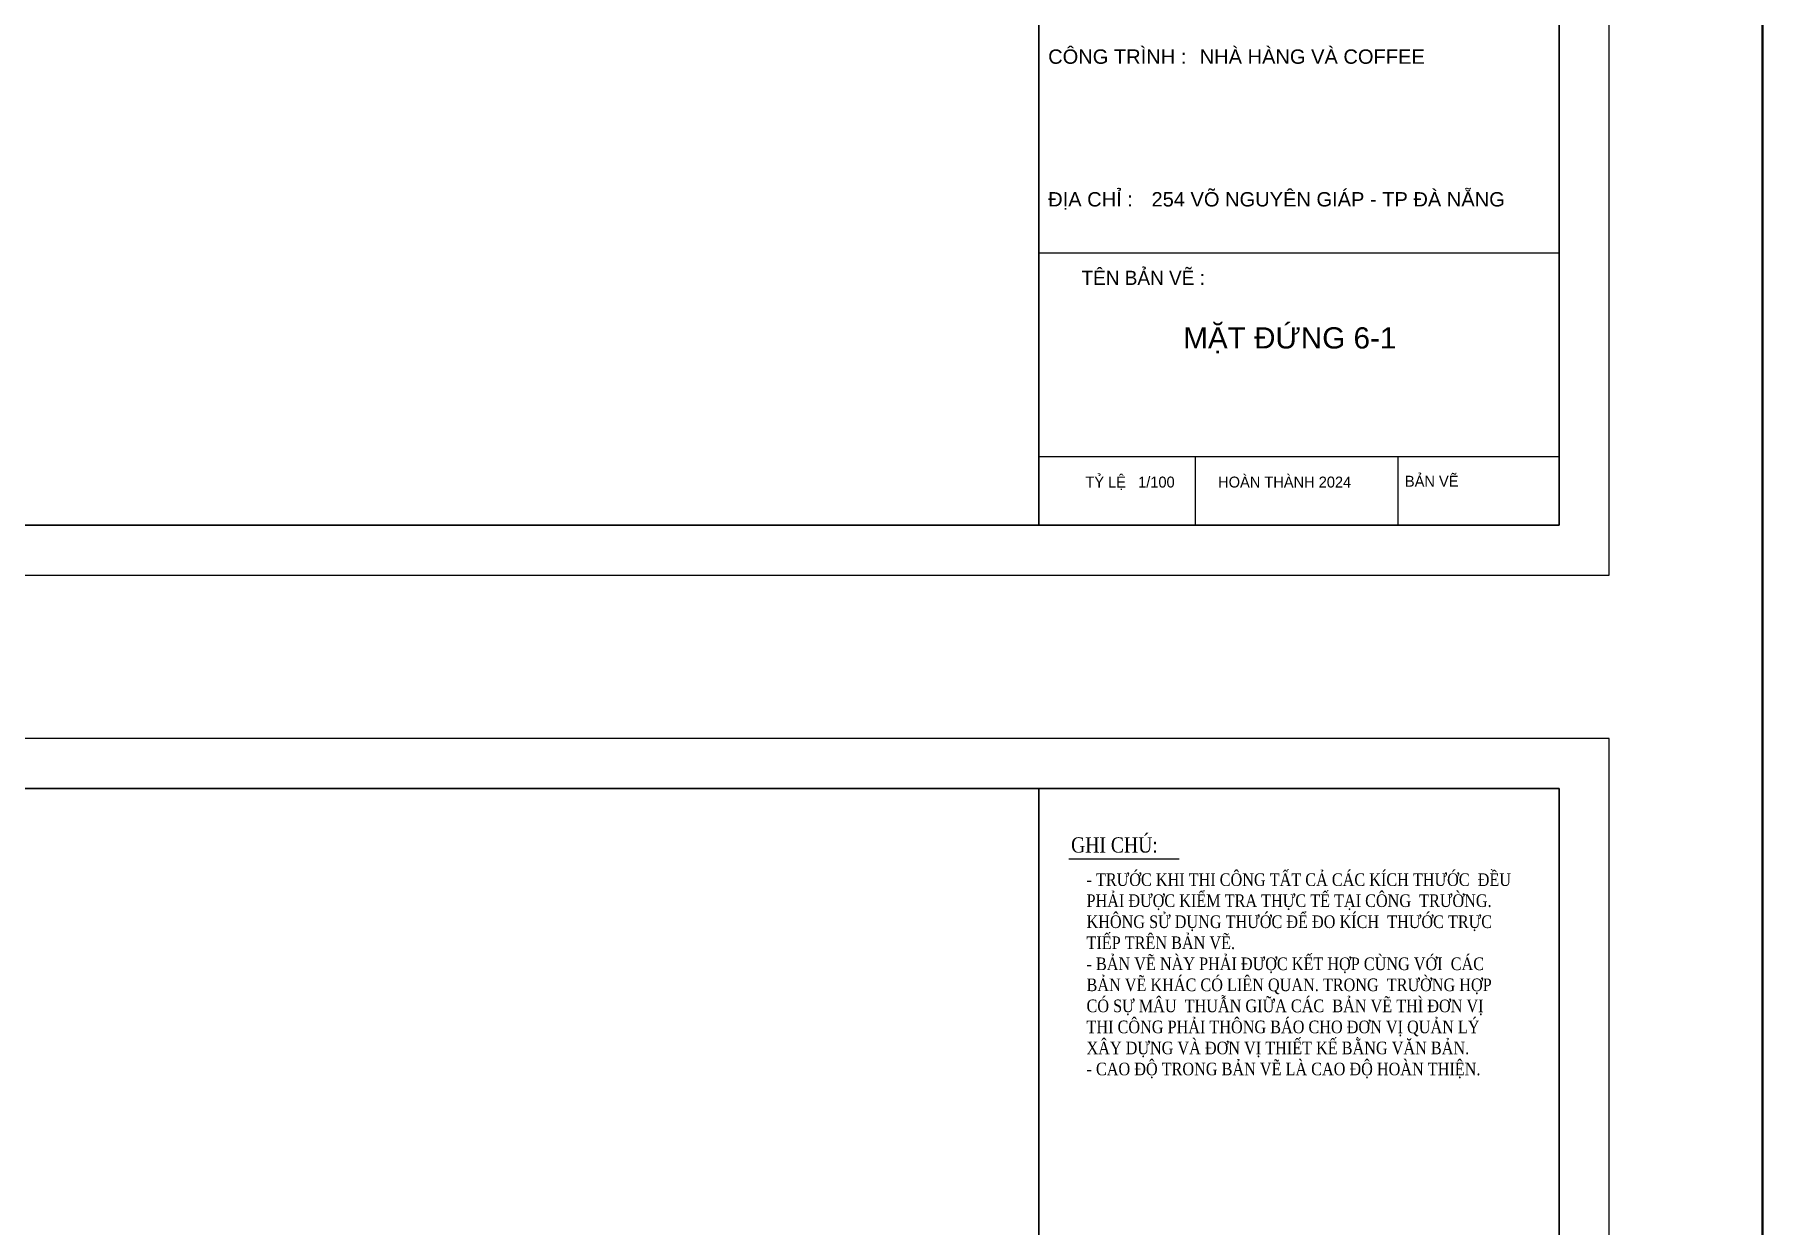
# Model space of a CAD drawing. Header units: millimetres. Extents: x 886808 to 1650903, y -1008069 to 230892.
# Drawn here: x 1039202 to 1078332, y -546877 to -519896 of the extents above; entities that cross this region are included whole.
import ezdxf

# ---------------------------------------------------------------- set-up
doc = ezdxf.new("R2010")
doc.units = ezdxf.units.MM
for name, color, linetype, lineweight in [('01- NET TUONG- 242', 242, 'Continuous', 40), ('A-Wall', 113, 'Continuous', 30), ('Q - TEN PHONG', 7, 'Continuous', 18), ('Text', 250, 'Continuous', 25)]:
    doc.layers.add(name, color=color, linetype=linetype, lineweight=lineweight)
for name, color, linetype in [('CUA', 75, 'Continuous'), ('i_Chu', 9, 'Continuous'), ('TUONG', 1, 'Continuous')]:
    doc.layers.add(name, color=color, linetype=linetype)
doc.styles.add('a 1', font='')
doc.styles.add('Arial_6', font='arial.ttf', dxfattribs={"height": 1.327769})
doc.styles.add('DAT', font='')
doc.styles.add('VNTIMEH', font='vntimeh.shx', dxfattribs={"width": 0.85, "bigfont": 'vns.shx'})
doc.styles.get('a 1').set_extended_font_data('VNI-Avo')
doc.styles.get('DAT').set_extended_font_data('VNI-Helve')

msp = doc.modelspace()

# ---------------------------------------------------------------- linework, layer by layer
at = {"layer": '01- NET TUONG- 242', "transparency": 33554636}
msp.add_lwpolyline([(909555, -328304.5), (1078331.5, -328304.5), (1078331.5, -596476.5), (909555, -596476.5)], close=True, dxfattribs=at)
at = {"layer": 'A-Wall', "linetype": 'Continuous', "transparency": 33554636}
for p, q in [((1061942.1, -485926.1), (1061942.1, -531012)), ((1073729.1, -485926.1), (1073729.1, -531012)), ((1073729.1, -531012), (1010166.2, -531012)), ((1010166.2, -536979.4), (1073729.1, -536979.4)), ((1061942.1, -536979.4), (1061942.1, -582065.3)), ((1073729.1, -536979.4), (1073729.1, -582065.3))]:
    msp.add_line(p, q, dxfattribs=at)
at = {"layer": 'CUA', "color": 4, "transparency": 33554636}
for p, q in [((1061942, -524842.8), (1073729.1, -524842.8)), ((1061942, -529453.1), (1073729.1, -529453.1)), ((1065485.2, -529453.1), (1065485.2, -531012)), ((1070077.5, -529453.1), (1070077.5, -531012))]:
    msp.add_line(p, q, dxfattribs=at)
at = {"layer": 'CUA', "transparency": 33554636}
msp.add_line((1062626.1, -538569.5), (1065124.8, -538569.5), dxfattribs=at)
at = {"layer": 'Defpoints', "transparency": 33554636}
for points in [[(1007896.1, -532147), (1074864.1, -532147), (1074864.1, -484791.1), (1007896.1, -484791.1)], [(1007896.1, -583200.3), (1074864.1, -583200.3), (1074864.1, -535844.4), (1007896.1, -535844.4)]]:
    msp.add_lwpolyline(points, close=True, dxfattribs=at)
at = {"layer": 'TUONG', "transparency": 33554636}
for p, q in [((1073729.1, -485926.1), (1073729.1, -531012)), ((1073729.1, -536979.4), (1073729.1, -582065.3))]:
    msp.add_line(p, q, dxfattribs=at)

# ---------------------------------------------------------------- texts
at = {"layer": 'i_Chu', "transparency": 33554636, "style": 'Arial_6'}
for s, height, p in [('CÔNG TRÌNH :', 325.155, (1062156.2, -520559)), ('NHÀ HÀNG VÀ COFFEE', 325.155, (1065587, -520559)), ('ĐỊA CHỈ :', 325.15, (1062156.2, -523791.8)), ('254 VÕ NGUYÊN GIÁP - TP ĐÀ NẴNG', 325.155, (1064496.1, -523791.8))]:
    msp.add_text(s, height=height, dxfattribs=at).set_placement(p)
at = {"layer": 'Q - TEN PHONG', "transparency": 33554636, "insert": (1067628.3, -526528.4), "char_height": 480.802, "width": 12709.717, "attachment_point": 2, "style": 'DAT'}
msp.add_mtext('{\\fArial|b0|i0|c0|p34;MẶT ĐỨNG 6-1}', dxfattribs=at)
at = {"layer": 'Text', "linetype": 'ByBlock', "lineweight": -2, "transparency": 33554636, "style": 'a 1'}
msp.add_text('TEÂN BAÛN VEÕ :', height=321.404, dxfattribs=at).set_placement((1062911.2, -525568.4))
at = {"layer": 'Text', "color": 4, "linetype": 'ByBlock', "lineweight": -2, "transparency": 33554636, "style": 'a 1'}
for s, height, p in [('BAÛN VEÕ', 247.23, (1070235.1, -530140.4)), ('TYÛ LEÄ   1/100', 247.234, (1062999, -530158.9)), ('HOAØN THAØNH 2024', 247.234, (1066005.2, -530158.9))]:
    msp.add_text(s, height=height, dxfattribs=at).set_placement(p)
at = {"layer": 'Text', "linetype": 'ByBlock', "lineweight": -2, "transparency": 33554636, "style": 'VNTIMEH', "width": 0.85}
msp.add_text('GHI CHó:', height=346.13, dxfattribs=at).set_placement((1062674.8, -538429.9))
at = {"layer": 'Text', "transparency": 33554636, "insert": (1063024.2, -538899.8), "char_height": 285.9123, "width": 9664.951, "attachment_point": 1, "style": 'VNTIMEH'}
msp.add_mtext('- TR¦íC KHI THI C¤NG TÊT C¶ C¸C KÝCH TH¦íC  ®Òu ph¶i §¦îC KIÓM TRA thùc tÕ T¹I C¤NG  TR¦êNG. kh«ng sö dông th\xadíc ®Ó ®o kÝch  th\xadíc trùc tiÕp trªn b¶n vÏ.\\P- b¶n vÏ nµy ph¶i ®\xadîc kÕt hîp cïng víi  c¸c b¶n vÏ kh¸c cã liªn quan. trong  tr\xadêng hîp cã sù m©u  thuÉn gi÷a c¸c  b¶n vÏ th× ®¬n vÞ thi c«ng ph¶i th«ng b¸o cho ®¬n vÞ qu¶n lý x©y dùng vµ ®¬n vÞ thiÕt kÕ b»ng v¨n b¶n.\\P- cao ®é trong b¶n vÏ lµ cao ®é hoµn thiÖn. ', dxfattribs=at)

doc.saveas('drawing.dxf')
